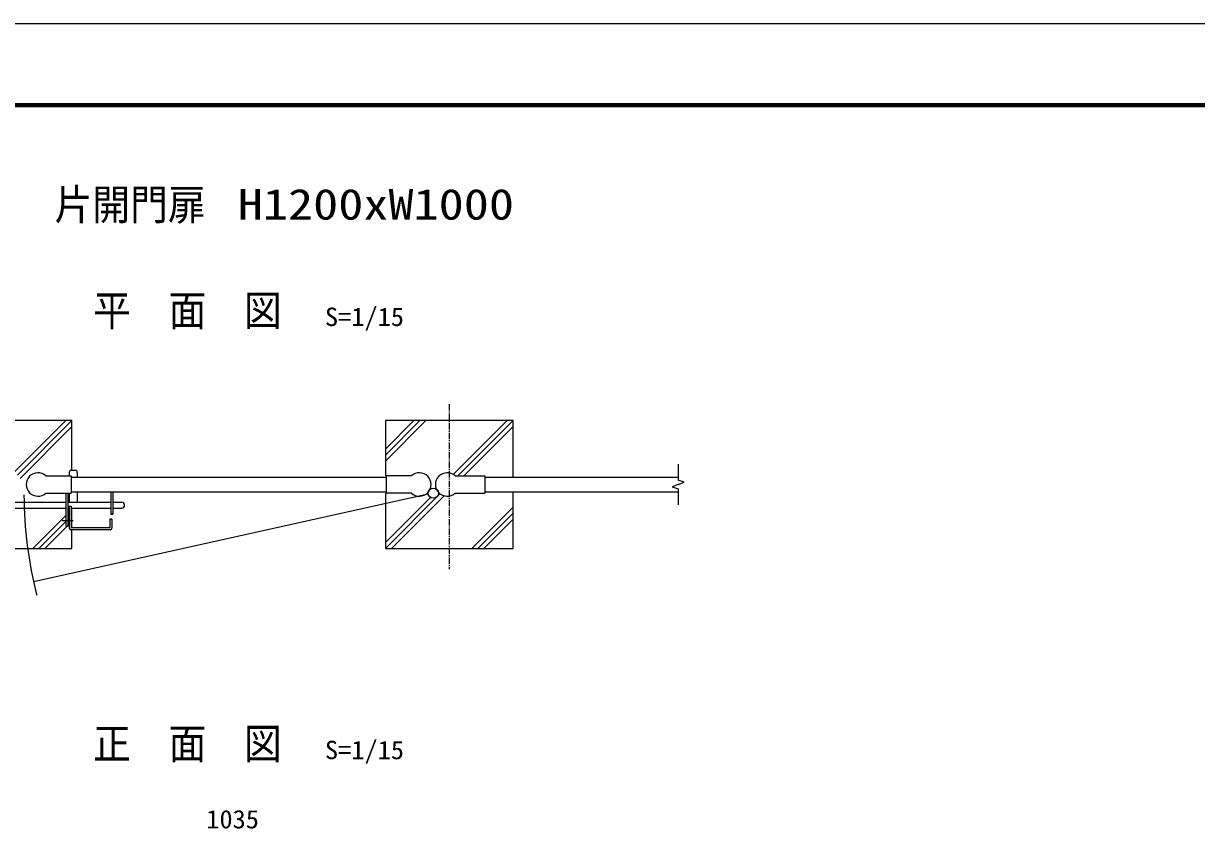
# Model space of a CAD drawing. Units: millimetres, scale not verified. Extents: x -4455 to 4455, y -3150 to 3150.
# Drawn here: x -2950 to -199, y 1258 to 3150 of the extents above; entities that cross this region are included whole.
import ezdxf
from ezdxf.enums import TextEntityAlignment as Align

# ---------------------------------------------------------------- set-up
doc = ezdxf.new("R2010")
doc.units = ezdxf.units.MM
doc.header["$LTSCALE"] = 20
doc.linetypes.add('USER3', pattern=[1.125, 0.75, -0.125, 0.125, -0.125])
for name, color, linetype, lineweight in [('0-0_6文字', 3, 'Continuous', 25), ('0-1_8部品', 7, 'Continuous', 25), ('0-2_4基礎', 4, 'Continuous', 25), ('0-3_1部材', 7, 'Continuous', 25), ('0-4_中心線', 1, 'USER3', 25), ('0-5_5寸法', 1, 'Continuous', 25), ('0-A_0', 4, 'Continuous', 25)]:
    doc.layers.add(name, color=color, linetype=linetype, lineweight=lineweight)
doc.styles.add('ＭＳ ゴシック', font='')
doc.styles.get('ＭＳ ゴシック').set_extended_font_data('MS Gothic')

msp = doc.modelspace()

# ---------------------------------------------------------------- linework, layer by layer
at = {"layer": '0-1_8部品'}
for p, q in [((-2843.04, 2096.61), (-2843.04, 2088.11)), ((-2838.04, 2101.61), (-2829.04, 2101.61)), ((-2824.04, 2096.61), (-2824.04, 2085.61)), ((-2851.04, 2048.11), (-2851.04, 1970.61)), ((-2846.54, 2048.11), (-2846.54, 1970.61)), ((-2843.04, 2048.11), (-2843.04, 2026.61)), ((-2824.04, 2051.11), (-2824.04, 2026.61)), ((-2745.54, 2049.61), (-2745.54, 1998.11)), ((-2978.04, 2026.61), (-2851.04, 2026.61)), ((-2978.04, 2012.61), (-2851.04, 2012.61)), ((-2846.54, 2026.61), (-2745.54, 2026.61)), ((-2843.04, 2017.61), (-2843.04, 1966)), ((-2843.04, 2017.61), (-2838.54, 2017.61)), ((-2838.54, 2017.61), (-2838.54, 1966.5)), ((-2838.54, 2012.61), (-2745.54, 2012.61)), ((-2836.55, 1966.5), (-2836.55, 2012.61)), ((-2741.04, 2026.61), (-2735.04, 2026.61)), ((-2741.04, 2012.61), (-2735.04, 2012.61)), ((-2735.04, 2026.61), (-2720.04, 2026.61)), ((-2735.04, 2012.61), (-2720.04, 2012.61)), ((-2833.75, 1983), (-2859.43, 1983)), ((-2743.04, 1987), (-2743.04, 1966)), ((-2851.04, 1970.61), (-2846.54, 1970.61)), ((-2747.04, 1962), (-2839.04, 1962)), ((-2747.54, 1966.5), (-2838.54, 1966.5))]:
    msp.add_line(p, q, dxfattribs=at)
for points in [[(-2741.04, 2049.61), (-2741.04, 1998.11), (-2745.54, 1998.11), (-2741.04, 1998.11)], [(-2743.04, 1987), (-2747.54, 1987), (-2747.54, 1966.5)]]:
    msp.add_lwpolyline(points, dxfattribs=at)
for centre, radius, start, end in [((-2838.04, 2096.61), 5, 90, 180), ((-2829.04, 2096.61), 5, 0, 90), ((-2720.04, 2019.61), 7, 270, 90), ((-2839.04, 1966), 4, 180, 270), ((-2747.04, 1966), 4, 270, 0)]:
    msp.add_arc(centre, radius, start, end, dxfattribs=at)
at = {"layer": '0-2_4基礎', "color": 7}
for p, q in [((-2836.55, 2218.11), (-3136.55, 2218.11)), ((-2836.55, 2101.61), (-2836.55, 2218.11)), ((-1801.55, 2218.11), (-2101.55, 2218.11)), ((-2101.55, 2218.11), (-2101.55, 2088.11)), ((-1801.55, 2085.61), (-1801.55, 2218.11)), ((-2101.55, 2048.11), (-2101.55, 1918.11)), ((-1801.55, 1918.11), (-1801.55, 2050.61)), ((-2836.55, 1918.11), (-2836.55, 1962)), ((-3136.55, 1918.11), (-2836.55, 1918.11)), ((-2101.55, 1918.11), (-1801.55, 1918.11))]:
    msp.add_line(p, q, dxfattribs=at)
at = {"layer": '0-2_4基礎'}
for p, q in [((-2974.2, 2094.61), (-2850.7, 2218.11)), ((-2964.77, 2089.9), (-2836.55, 2218.11)), ((-2958.08, 2082.44), (-2836.55, 2203.97)), ((-2101.55, 2122.84), (-2006.27, 2218.11)), ((-2101.55, 2136.98), (-2020.42, 2218.11)), ((-2101.55, 2151.12), (-2034.56, 2218.11)), ((-1942.22, 2091.59), (-1815.69, 2218.11)), ((-1931.55, 2088.11), (-1801.55, 2218.11)), ((-1917.41, 2088.11), (-1801.55, 2203.97)), ((-2101.55, 1918.11), (-1973.34, 2046.33)), ((-2101.55, 1932.26), (-1995.93, 2037.88)), ((-2087.41, 1918.11), (-1963.91, 2041.62)), ((-1898.52, 1918.11), (-1801.55, 2015.08)), ((-2914.32, 1918.11), (-2851.04, 1981.4)), ((-1884.37, 1918.11), (-1801.55, 2000.93)), ((-1870.23, 1918.11), (-1801.55, 1986.79)), ((-2900.18, 1918.11), (-2847.68, 1970.61))]:
    msp.add_line(p, q, dxfattribs=at)
at = {"layer": '0-3_1部材', "color": 4}
for p, q in [((-1414.87, 2115.61), (-1414.87, 2078.37)), ((-1400.78, 2073.24), (-1414.87, 2078.37)), ((-1414.87, 2068.11), (-1400.78, 2073.24)), ((-1980.03, 2053.78), (-1979.22, 2054.59)), ((-1414.87, 2057.85), (-1414.87, 2020.61)), ((-2928.47, 1918.11), (-2851.04, 1995.54))]:
    msp.add_line(p, q, dxfattribs=at)
at = {"layer": '0-3_1部材'}
for p, q in [((-2897.68, 2088.11), (-2838.55, 2088.11)), ((-2838.55, 2088.11), (-2838.55, 2048.11)), ((-2838.55, 2085.61), (-2099.55, 2085.61)), ((-2099.55, 2088.11), (-2099.55, 2048.11)), ((-2040.43, 2088.11), (-2099.55, 2088.11)), ((-1937.68, 2088.11), (-1868.55, 2088.11)), ((-1868.55, 2088.11), (-1868.55, 2048.11)), ((-1868.55, 2085.61), (-1414.87, 2085.61)), ((-2897.68, 2048.11), (-2838.55, 2048.11)), ((-2838.55, 2050.61), (-2099.55, 2050.61)), ((-2040.43, 2048.11), (-2099.55, 2048.11)), ((-1937.68, 2048.11), (-1868.55, 2048.11)), ((-1868.55, 2050.61), (-1414.87, 2050.61))]:
    msp.add_line(p, q, dxfattribs=at)
at = {"layer": '0-3_1部材', "color": 1}
msp.add_line((-2000.78, 2045.13), (-2926.51, 1839.9), dxfattribs=at)
at = {"layer": '0-3_1部材', "color": 4}
msp.add_lwpolyline([(-1414.87, 2068.11), (-1428.97, 2062.98), (-1414.87, 2057.85)], dxfattribs=at)
at = {"layer": '0-3_1部材'}
msp.add_circle((-1989.06, 2047.73), 12, dxfattribs=at)
for centre, start, end in [((-2916.55, 2068.11), 46.65803, 313.34122), ((-2021.55, 2068.11), 226.6588, 133.3418), ((-1956.55, 2068.11), 46.65727, 313.34045)]:
    msp.add_arc(centre, 27.5, start, end, dxfattribs=at)
at = {"layer": '0-3_1部材', "color": 1}
msp.add_arc((-1989.06, 2047.73), 960.21, 180.22168, 194.42528, dxfattribs=at)
at = {"layer": '0-4_中心線'}
msp.add_line((-1951.55, 2257.01), (-1951.55, 1869.69), dxfattribs=at)
at = {"layer": '0-A_0', "color": 3}
msp.add_lwpolyline([(-4454.66, 3150.24), (4455.34, 3150.24), (4455.34, -3149.76), (-4454.66, -3149.76)], close=True, dxfattribs=at)
at = {"layer": '0-A_0', "color": 7}
for points in [[(-4154.66, 2962.74), (4155.34, 2962.74), (4155.34, -2962.26), (-4154.66, -2962.26)], [(-4152.79, 2960.87), (4153.46, 2960.87), (4153.46, -2960.38), (-4152.79, -2960.38)], [(-4150.91, 2958.99), (4151.59, 2958.99), (4151.59, -2958.51), (-4150.91, -2958.51)], [(-4149.04, 2957.12), (4149.71, 2957.12), (4149.71, -2956.63), (-4149.04, -2956.63)], [(-4147.16, 2955.24), (4147.84, 2955.24), (4147.84, -2954.76), (-4147.16, -2954.76)]]:
    msp.add_lwpolyline(points, close=True, dxfattribs=at)

# ---------------------------------------------------------------- texts
at = {"layer": '0-0_6文字', "color": 7, "style": 'ＭＳ ゴシック'}
for s, height, width, p in [('片開門扉', 72.14, 0.9, (-2877.4, 2667.28)), ('\u3000H1200xW1000', 72.16, 1.2, (-2565.81, 2668.15)), ('平  面  図', 72.14, 0.9, (-2786.87, 2418.73)), ('正  面  図', 72.14, 0.9, (-2786.87, 1402.07))]:
    msp.add_text(s, height=height, dxfattribs=dict(at, width=width)).set_placement(p, align=Align.BOTTOM_LEFT)
at = {"layer": '0-0_6文字', "style": 'ＭＳ ゴシック', "width": 1.05}
for p in [(-2243.16, 2427.05), (-2243.16, 1410.39)]:
    msp.add_text('S=1/15', height=43.26, dxfattribs=at).set_placement(p, align=Align.BOTTOM_LEFT)
at = {"layer": '0-5_5寸法', "color": 3, "style": 'ＭＳ ゴシック', "width": 1.05}
msp.add_text('1035', height=43.26, dxfattribs=at).set_placement((-2521.56, 1247.97), align=Align.BOTTOM_LEFT)

doc.saveas('drawing.dxf')
